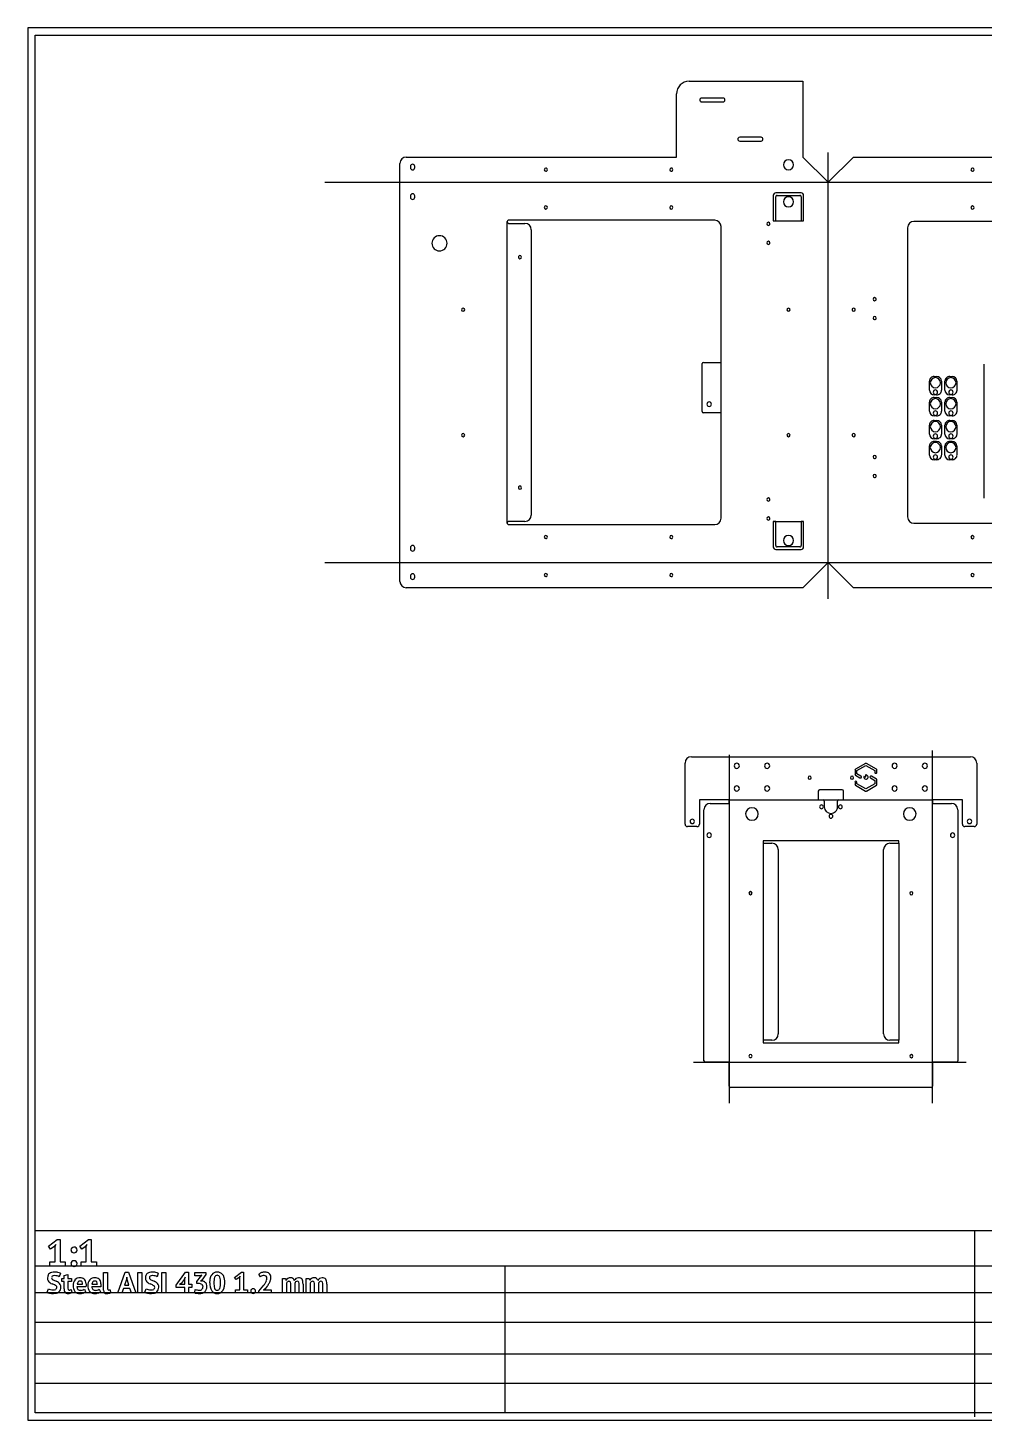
# Model space of a CAD drawing. Extents: x 2855 to 4424, y 0 to 1103.
# Drawn here: x 2855 to 3612, y 0 to 1103 of the extents above; entities that cross this region are included whole.
import ezdxf

# ---------------------------------------------------------------- set-up
doc = ezdxf.new("R2010")
doc.units = 0
doc.header["$MEASUREMENT"] = 0
doc.layers.add('LAYER_1', color=18, linetype='CONTINUOUS')
doc.layers.add('PREDEFINITO', color=18, linetype='CONTINUOUS')

msp = doc.modelspace()

# ---------------------------------------------------------------- linework, layer by layer
at = {"layer": 'LAYER_1'}
for p, q in [((3378.4, 1060.2), (3468.4, 1060.2)), ((3468.4, 1060.2), (3468.4, 1000.2)), ((3368.4, 1000.2), (3368.4, 1050.2)), ((3405.2, 1046.9), (3388.3, 1046.9)), ((3388.3, 1043.9), (3405.2, 1043.9)), ((3435.3, 1015.9), (3418.4, 1015.9)), ((3418.4, 1012.9), (3435.3, 1012.9)), ((3488.4, 650.4), (3488.4, 1003.7)), ((3149.4, 664.1), (3149.4, 995.2)), ((3154.4, 1000.2), (3368.4, 1000.2)), ((3157.7, 992.8), (3157.7, 991.8)), ((3161.2, 991.8), (3161.2, 992.8)), ((3468.4, 1000.2), (3488.4, 980.2)), ((3488.4, 980.2), (3508.4, 1000.2)), ((3508.4, 1000.2), (3783.4, 1000.2)), ((3089.9, 980.2), (4170.3, 980.2)), ((3467, 971.8), (3447, 971.8)), ((3157.7, 969.4), (3157.7, 968.4)), ((3161.2, 968.4), (3161.2, 969.4)), ((3445, 969.8), (3445, 949.8)), ((3447, 949.8), (3447, 968.8)), ((3448, 969.8), (3466, 969.8)), ((3467, 968.8), (3467, 949.8)), ((3469, 949.8), (3469, 969.8)), ((3234.4, 709.9), (3234.4, 949.3)), ((3234.4, 949.2), (3234.4, 948.7)), ((3398.7, 950.2), (3235.4, 950.2)), ((3445, 949.8), (3447, 949.8)), ((3445.9, 949.8), (3468.1, 949.8)), ((3467, 949.8), (3469, 949.8)), ((3748.4, 949.2), (3556.3, 949.2)), ((3235.4, 947.7), (3248.4, 947.7)), ((3253.4, 942.7), (3253.4, 716.7)), ((3403.7, 837.6), (3403.7, 945.2)), ((3551.3, 944.2), (3551.3, 715.2)), ((3388.7, 798.6), (3388.7, 836.6)), ((3389.7, 837.6), (3403.7, 837.6)), ((3403.7, 797.6), (3403.7, 837.6)), ((3611.9, 730.1), (3611.9, 836.1)), ((3568.6, 815.6), (3568.6, 822.7)), ((3572.4, 826.4), (3574.3, 826.4)), ((3578.1, 822.7), (3578.1, 815.6)), ((3580.9, 815.6), (3580.9, 822.7)), ((3584.7, 826.4), (3586.6, 826.4)), ((3590.4, 822.7), (3590.4, 815.6)), ((3568.6, 799), (3568.6, 806.1)), ((3574.3, 811.9), (3572.4, 811.9)), ((3572.4, 809.9), (3574.3, 809.9)), ((3578.1, 806.2), (3578.1, 799.1)), ((3580.9, 799), (3580.9, 806.1)), ((3586.6, 811.9), (3584.7, 811.9)), ((3584.7, 809.9), (3586.6, 809.9)), ((3590.4, 806.2), (3590.4, 799.1)), ((3403.7, 797.6), (3389.7, 797.6)), ((3403.7, 714.2), (3403.7, 797.6)), ((3574.3, 795.3), (3572.4, 795.3)), ((3586.6, 795.3), (3584.7, 795.3)), ((3568.6, 780.8), (3568.6, 787.9)), ((3572.4, 791.6), (3574.3, 791.6)), ((3578.1, 787.9), (3578.1, 780.8)), ((3580.9, 780.8), (3580.9, 787.9)), ((3584.7, 791.6), (3586.6, 791.6)), ((3590.4, 787.9), (3590.4, 780.8)), ((3574.3, 777.1), (3572.4, 777.1)), ((3572.4, 775.1), (3574.3, 775.1)), ((3586.6, 777.1), (3584.7, 777.1)), ((3584.7, 775.1), (3586.6, 775.1)), ((3568.6, 764.2), (3568.6, 771.4)), ((3578.1, 771.4), (3578.1, 764.3)), ((3580.9, 764.2), (3580.9, 771.4)), ((3590.4, 771.4), (3590.4, 764.3)), ((3574.3, 760.5), (3572.4, 760.5)), ((3586.6, 760.5), (3584.7, 760.5)), ((3234.4, 710.7), (3234.4, 710.2)), ((3248.4, 711.7), (3235.4, 711.7)), ((3235.4, 709.2), (3398.7, 709.2)), ((3445, 711.5), (3445, 691.5)), ((3447, 711.5), (3445, 711.5)), ((3445.9, 711.5), (3467.9, 711.5)), ((3447, 692.5), (3447, 711.5)), ((3467, 711.5), (3467, 692.5)), ((3469, 711.5), (3467, 711.5)), ((3469, 691.5), (3469, 711.5)), ((3556.3, 710.2), (3748.4, 710.2)), ((3157.7, 690.9), (3157.7, 689.9)), ((3161.2, 689.9), (3161.2, 690.9)), ((3447, 689.5), (3467, 689.5)), ((3466, 691.5), (3448, 691.5)), ((3089.9, 679.1), (4170.3, 679.1)), ((3488.4, 679.1), (3468.4, 659.1)), ((3508.4, 659.1), (3488.4, 679.1)), ((3157.7, 668.5), (3157.7, 667.5)), ((3161.2, 667.5), (3161.2, 668.5)), ((3468.4, 659.1), (3154.4, 659.1)), ((3682, 659.1), (3508.4, 659.1)), ((3571, 251), (3571, 530.2)), ((3375.1, 472), (3375.1, 520.3)), ((3380.1, 525.3), (3601, 525.3)), ((3410.1, 526.9), (3410.1, 251)), ((3517.9, 520.1), (3510, 515.6)), ((3511.2, 514.4), (3518.3, 518.5)), ((3518.3, 518.5), (3525.4, 514.4)), ((3526.6, 515.6), (3518.7, 520.1)), ((3606, 520.3), (3606, 472)), ((3509.7, 514.9), (3509.7, 511.3)), ((3510, 510.7), (3513.6, 508.6)), ((3511.2, 511.8), (3511.2, 514.4)), ((3514.4, 510), (3511.2, 511.8)), ((3517.9, 510.6), (3518.1, 510.4)), ((3522, 508.5), (3525.4, 506.5)), ((3526.6, 507.7), (3522.7, 509.9)), ((3525.4, 514.4), (3525.4, 513)), ((3527, 513), (3527, 514.9)), ((3480.6, 498.1), (3480.6, 491.1)), ((3499.6, 499.1), (3481.6, 499.1)), ((3500.6, 491.1), (3500.6, 498.1)), ((3509.7, 505.3), (3509.7, 503.4)), ((3510, 502.8), (3517.9, 498.2)), ((3511.2, 503.9), (3511.2, 505.3)), ((3518.3, 499.8), (3511.2, 503.9)), ((3525.4, 503.9), (3518.3, 499.8)), ((3518.7, 498.2), (3526.6, 502.8)), ((3525.4, 506.5), (3525.4, 503.9)), ((3527, 503.4), (3527, 507)), ((3386.5, 491.1), (3386.5, 472)), ((3410.1, 491.1), (3386.5, 491.1)), ((3395.1, 488.4), (3410.1, 488.4)), ((3410.1, 488.4), (3410.1, 491.1)), ((3410.1, 491.1), (3571, 491.1)), ((3480.6, 491.1), (3484.3, 491.1)), ((3485.3, 490.1), (3485.3, 485.7)), ((3495.8, 485.8), (3495.8, 490.1)), ((3496.8, 491.1), (3500.6, 491.1)), ((3571, 491.1), (3571, 488.4)), ((3594.7, 491.1), (3571, 491.1)), ((3571, 488.4), (3586, 488.4)), ((3594.7, 472), (3594.7, 491.1)), ((3390.1, 284.5), (3390.1, 483.4)), ((3591, 483.4), (3591, 284.5)), ((3384.5, 470), (3377.1, 470)), ((3604, 470), (3596.7, 470)), ((3436.9, 458.8), (3436.9, 456.8)), ((3544.3, 458.8), (3436.9, 458.8)), ((3436.9, 456.8), (3443.9, 456.8)), ((3436.9, 456.8), (3436.9, 300.8)), ((3537.3, 456.8), (3544.3, 456.8)), ((3544.3, 456.8), (3544.3, 458.8)), ((3544.3, 456.8), (3544.3, 300.8)), ((3448.9, 451.8), (3448.9, 305.8)), ((3532.3, 305.8), (3532.3, 451.8)), ((3436.9, 300.8), (3436.9, 298.8)), ((3443.9, 300.8), (3436.9, 300.8)), ((3436.9, 298.8), (3544.3, 298.8)), ((3544.3, 300.8), (3537.3, 300.8)), ((3544.3, 298.8), (3544.3, 300.8)), ((3381.9, 283.5), (3597.6, 283.5)), ((3410.1, 283.5), (3391.1, 283.5)), ((3410.1, 264.5), (3410.1, 283.5)), ((3571, 283.5), (3571, 264.5)), ((3590, 283.5), (3571, 283.5)), ((3570, 263.5), (3411.1, 263.5))]:
    msp.add_line(p, q, dxfattribs=at)
for centre, radius, start, end in [((3378.4, 1050.2), 10, 89.9996, 179.997), ((3388.3, 1045.4), 1.5, 90.0803, 269.9197), ((3405.2, 1045.4), 1.5, 0.0013, 89.9987), ((3405.2, 1045.4), 1.5, 270.0013, 359.9987), ((3418.4, 1014.4), 1.5, 90, 270), ((3435.3, 1014.4), 1.5, 359.9555, 89.9528), ((3435.3, 1014.4), 1.5, 270.0472, 0.0445), ((3154.4, 995.2), 5, 90.0013, 179.9987), ((3159.4, 992.8), 1.75, 0, 180), ((3457, 994.1), 4, 0, 180), ((3457, 994.1), 4, 180, 0), ((3159.4, 991.8), 1.75, 180, 0), ((3264.9, 990.2), 1.25, 90.0458, 270.0458), ((3264.9, 990.2), 1.25, 270.0458, 90.0458), ((3364.2, 990.2), 1.25, 90.0458, 270.0458), ((3364.2, 990.2), 1.25, 270.0458, 90.0458), ((3602.7, 990.2), 1.25, 90.0458, 270.0458), ((3602.7, 990.2), 1.25, 270.0458, 90.0458), ((3159.4, 969.4), 1.75, 0, 180), ((3447, 969.8), 2, 90.0013, 179.9987), ((3467, 969.8), 2, 0.0013, 89.9987), ((3159.4, 968.4), 1.75, 180, 0), ((3264.9, 960.3), 1.25, 90.0458, 270.0458), ((3264.9, 960.3), 1.25, 270.0458, 90.0458), ((3364.2, 960.3), 1.25, 90.0458, 270.0458), ((3364.2, 960.3), 1.25, 270.0458, 90.0458), ((3448, 968.8), 1, 89.7501, 180.2556), ((3457, 964.8), 4, 0, 180), ((3457, 964.8), 4, 180, 0), ((3466, 968.8), 1, 0, 90.2515), ((3602.7, 960.2), 1.25, 90.0458, 270.0458), ((3602.7, 960.2), 1.25, 270.0458, 90.0458), ((3235.4, 949.2), 1, 89.7639, 179.9959), ((3235.4, 948.7), 1, 179.7485, 270), ((3398.7, 945.2), 5, 0.0013, 89.9987), ((3441.1, 947.3), 1.25, 0, 179.9083), ((3556.3, 944.2), 5, 90.0013, 179.9987), ((3180.7, 931.9), 6, 90, 270), ((3180.7, 931.9), 6, 270, 90), ((3248.4, 942.7), 5, 0.0013, 89.9987), ((3441.1, 947.3), 1.25, 179.9097, 269.907), ((3441.1, 947.3), 1.25, 269.9066, 0.0018), ((3441.1, 932.3), 1.25, 0, 179.9083), ((3441.1, 932.3), 1.25, 179.9097, 269.907), ((3441.1, 932.3), 1.25, 269.9066, 0.0018), ((3244.4, 920.9), 1.25, 0.0481, 180.0481), ((3244.4, 920.9), 1.25, 180.0481, 0.0481), ((3525.2, 887.7), 1.25, 0, 179.9083), ((3525.2, 887.7), 1.25, 179.9097, 269.907), ((3525.2, 887.7), 1.25, 269.9066, 0.0018), ((3199.4, 879.3), 1.25, 0.0458, 180.0458), ((3199.4, 879.3), 1.25, 180.0458, 0.0458), ((3457, 879.3), 1.25, 0.0458, 180.0458), ((3457, 879.3), 1.25, 180.0458, 0.0458), ((3508.6, 879.3), 1.25, 0.0458, 180.0458), ((3508.6, 879.3), 1.25, 180.0458, 0.0458), ((3525.2, 872.7), 1.25, 0, 179.9083), ((3525.2, 872.7), 1.25, 179.9097, 269.907), ((3525.2, 872.7), 1.25, 269.9066, 0.0018), ((3389.7, 836.6), 1, 90.0013, 179.9987), ((3572.3, 822.7), 3.75, 88.445, 179.4187), ((3573.3, 821.5), 4.03, 90, 270), ((3573.3, 821.5), 4.03, 270, 90), ((3574.3, 822.7), 3.77, 1.2456, 91.0277), ((3584.6, 822.7), 3.75, 88.445, 179.4187), ((3585.6, 821.5), 4.03, 90, 270), ((3585.6, 821.5), 4.03, 270, 90), ((3586.6, 822.7), 3.77, 1.2456, 91.0277), ((3394.2, 804.5), 1.75, 90, 270), ((3394.2, 804.5), 1.75, 270, 90), ((3572.3, 815.7), 3.77, 181.2456, 271.0277), ((3572.3, 806.1), 3.75, 88.4442, 179.418), ((3573.3, 804.9), 4.03, 90, 270), ((3573.3, 814), 1.75, 90, 270), ((3573.3, 814), 1.75, 270, 90), ((3573.3, 804.9), 4.03, 270, 90), ((3574.4, 815.7), 3.75, 268.445, 359.4187), ((3574.3, 806.1), 3.77, 1.2456, 91.0277), ((3584.6, 815.7), 3.77, 181.2464, 271.0284), ((3584.6, 806.1), 3.75, 88.4442, 179.418), ((3585.6, 804.9), 4.03, 90, 270), ((3585.6, 814), 1.75, 90, 270), ((3585.6, 814), 1.75, 270, 90), ((3585.6, 804.9), 4.03, 270, 90), ((3586.7, 815.7), 3.75, 268.445, 359.4187), ((3586.6, 806.1), 3.77, 1.2456, 91.0277), ((3389.7, 798.6), 1, 180.0013, 269.9987), ((3572.3, 799.1), 3.77, 181.2464, 271.0285), ((3573.3, 797.4), 1.75, 90, 270), ((3573.3, 797.4), 1.75, 270, 90), ((3574.4, 799.1), 3.75, 268.4442, 359.418), ((3584.6, 799.1), 3.77, 181.2471, 271.0292), ((3585.6, 797.4), 1.75, 90, 270), ((3585.6, 797.4), 1.75, 270, 90), ((3586.7, 799.1), 3.75, 268.4442, 359.418), ((3572.3, 787.9), 3.75, 88.4442, 179.418), ((3573.3, 786.7), 4.03, 90, 270), ((3573.3, 786.7), 4.03, 270, 90), ((3574.3, 787.9), 3.77, 1.2456, 91.0277), ((3584.6, 787.9), 3.75, 88.4442, 179.418), ((3585.6, 786.7), 4.03, 90, 270), ((3585.6, 786.7), 4.03, 270, 90), ((3586.6, 787.9), 3.77, 1.2456, 91.0277), ((3199.4, 780), 1.25, 0.0458, 180.0458), ((3199.4, 780), 1.25, 180.0458, 0.0458), ((3457, 780), 1.25, 0.0458, 180.0458), ((3457, 780), 1.25, 180.0458, 0.0458), ((3508.6, 780), 1.25, 0.0458, 180.0458), ((3508.6, 780), 1.25, 180.0458, 0.0458), ((3572.3, 780.9), 3.77, 181.2456, 271.0277), ((3572.3, 771.3), 3.75, 88.4442, 179.418), ((3573.3, 770.1), 4.03, 90, 270), ((3573.3, 779.2), 1.75, 90, 270), ((3573.3, 779.2), 1.75, 270, 90), ((3573.3, 770.1), 4.03, 270, 90), ((3574.4, 780.9), 3.75, 268.4442, 359.418), ((3574.3, 771.3), 3.77, 1.2456, 91.0277), ((3584.6, 780.9), 3.77, 181.2464, 271.0284), ((3584.6, 771.3), 3.75, 88.4442, 179.418), ((3585.6, 770.1), 4.03, 90, 270), ((3585.6, 779.2), 1.75, 90, 270), ((3585.6, 779.2), 1.75, 270, 90), ((3585.6, 770.1), 4.03, 270, 90), ((3586.7, 780.9), 3.75, 268.4442, 359.418), ((3586.6, 771.3), 3.77, 1.2456, 91.0277), ((3525.2, 762.7), 1.25, 0, 179.9083), ((3525.2, 762.7), 1.25, 179.9097, 269.907), ((3525.2, 762.7), 1.25, 269.9066, 0.0018), ((3572.3, 764.3), 3.77, 181.2456, 271.0277), ((3573.3, 762.6), 1.75, 90, 270), ((3573.3, 762.6), 1.75, 270, 90), ((3574.4, 764.3), 3.75, 268.4442, 359.418), ((3584.6, 764.3), 3.77, 181.2464, 271.0284), ((3585.6, 762.6), 1.75, 90, 270), ((3585.6, 762.6), 1.75, 270, 90), ((3586.7, 764.3), 3.75, 268.4442, 359.418), ((3244.4, 738.4), 1.25, 0.0481, 180.0481), ((3525.2, 747.7), 1.25, 0, 179.9083), ((3525.2, 747.7), 1.25, 179.9097, 269.907), ((3525.2, 747.7), 1.25, 269.9066, 0.0018), ((3244.4, 738.4), 1.25, 180.0481, 0.0481), ((3441.1, 729), 1.25, 0, 179.9083), ((3441.1, 729), 1.25, 179.9097, 269.907), ((3441.1, 729), 1.25, 269.9066, 0.0018), ((3248.4, 716.7), 5, 270.0013, 359.9987), ((3235.4, 710.7), 1, 90, 180.2515), ((3235.4, 710.2), 1, 180.0044, 270.2364), ((3398.7, 714.2), 5, 270.0013, 359.9987), ((3441.1, 714), 1.25, 0, 179.9083), ((3441.1, 714), 1.25, 179.9097, 269.907), ((3441.1, 714), 1.25, 269.9066, 0.0018), ((3556.3, 715.2), 5, 180.0013, 269.9987), ((3264.9, 699.3), 1.25, 90.0458, 270.0458), ((3264.9, 699.3), 1.25, 270.0458, 90.0458), ((3364.2, 699.3), 1.25, 90.0458, 270.0458), ((3364.2, 699.3), 1.25, 270.0458, 90.0458), ((3457, 696.6), 4, 0, 180), ((3457, 696.6), 4, 180, 0), ((3602.7, 699.2), 1.25, 90.0458, 270.0458), ((3602.7, 699.2), 1.25, 270.0458, 90.0458), ((3159.4, 690.9), 1.75, 0, 180), ((3159.4, 689.9), 1.75, 180, 0), ((3447, 691.5), 2, 180.0013, 269.9987), ((3448, 692.5), 1, 179.7444, 270.2499), ((3466, 692.5), 1, 269.7485, 360), ((3467, 691.5), 2, 270.0013, 359.9987), ((3154.4, 664.1), 5, 180.0013, 269.9987), ((3159.4, 668.5), 1.75, 0, 180), ((3159.4, 667.5), 1.75, 180, 0), ((3264.9, 669.2), 1.25, 90.0458, 270.0458), ((3264.9, 669.2), 1.25, 270.0458, 90.0458), ((3364.2, 669.2), 1.25, 90.0458, 270.0458), ((3364.2, 669.2), 1.25, 270.0458, 90.0458), ((3602.7, 669.2), 1.25, 90.0458, 270.0458), ((3602.7, 669.2), 1.25, 270.0458, 90.0458), ((3380.1, 520.3), 5, 90.0013, 179.9987), ((3416.1, 518.2), 2.05, 90, 270), ((3416.1, 518.2), 2.05, 270, 90), ((3440.1, 518.2), 2.05, 90, 270), ((3440.1, 518.2), 2.05, 270, 90), ((3518.3, 519.4), 0.785, 59.9411, 120.0589), ((3541, 518.2), 2.05, 90, 270), ((3541, 518.2), 2.05, 270, 90), ((3565, 518.2), 2.05, 90, 270), ((3565, 518.2), 2.05, 270, 90), ((3601, 520.3), 5, 0.0013, 89.9987), ((3473.8, 508.7), 1.25, 89.9542, 269.9542), ((3473.8, 508.7), 1.25, 269.9542, 89.9542), ((3507.3, 508.7), 1.25, 89.9542, 269.9542), ((3507.3, 508.7), 1.25, 269.9542, 89.9542), ((3510.4, 514.9), 0.786, 120.0132, 180.0454), ((3510.4, 511.3), 0.787, 179.9687, 239.9582), ((3514, 509.3), 0.781, 239.8437, 270.012), ((3514, 509.3), 0.787, 269.9512, 60.005), ((3518.3, 509.2), 1.68, 159.7409, 270.0351), ((3516.8, 509.7), 0.104, 17.4406, 164.7881), ((3517.6, 509.9), 0.727, 190.8705, 269.66), ((3517.6, 509.9), 0.713, 269.9541, 52.6826), ((3517.9, 510.7), 0.104, 100.0752, 232.6373), ((3518.3, 509.1), 1.78, 69.4985, 102.702), ((3518.3, 509.2), 1.68, 269.9934, 68.6691), ((3522.3, 509.2), 0.787, 149.9858, 240.0223), ((3522.3, 509.2), 0.787, 59.9571, 150.0131), ((3526.2, 513), 0.787, 179.9611, 270.0171), ((3526.2, 513), 0.787, 269.9513, 0.0269), ((3526.2, 514.9), 0.787, 0.0094, 60.0203), ((3526.2, 507), 0.786, 359.9881, 60.0417), ((3416.1, 500.2), 2.05, 90, 270), ((3416.1, 500.2), 2.05, 270, 90), ((3440.1, 500.2), 2.05, 90, 270), ((3440.1, 500.2), 2.05, 270, 90), ((3481.6, 498.1), 1, 90.0013, 179.9987), ((3499.6, 498.1), 1, 0.0013, 89.9987), ((3510.4, 505.3), 0.787, 90.0257, 180.0035), ((3510.4, 503.4), 0.787, 179.9974, 239.9441), ((3510.4, 505.3), 0.787, 359.9868, 89.9841), ((3518.3, 498.9), 0.78, 239.8587, 270.1172), ((3518.3, 498.9), 0.781, 269.8941, 300.13), ((3526.2, 503.4), 0.786, 299.9583, 0.0119), ((3541, 500.2), 2.05, 90, 270), ((3541, 500.2), 2.05, 270, 90), ((3565, 500.2), 2.05, 90, 270), ((3565, 500.2), 2.05, 270, 90), ((3395.1, 483.4), 5, 90.0013, 179.9987), ((3483.1, 485.7), 1.5, 45, 225), ((3483.1, 485.7), 1.5, 225, 45), ((3484.3, 490.1), 1, 0.0013, 89.9987), ((3490.6, 485.7), 5.25, 180.0019, 269.9992), ((3490.6, 485.7), 5.25, 270.0032, 0.2157), ((3496.8, 490.1), 1, 90.0013, 179.9987), ((3498.1, 485.7), 1.5, 45, 225), ((3498.1, 485.7), 1.5, 225, 45), ((3586, 483.4), 5, 0.0013, 89.9987), ((3380.8, 474.1), 1.75, 0, 180), ((3380.8, 474.1), 1.75, 180, 0), ((3428.1, 480), 5, 0, 180), ((3428.1, 480), 5, 180, 0), ((3490.6, 478.2), 1.5, 45, 225), ((3490.6, 478.2), 1.5, 225, 45), ((3553, 480), 5, 0, 180), ((3553, 480), 5, 180, 0), ((3600.3, 474.1), 1.75, 0, 180), ((3600.3, 474.1), 1.75, 180, 0), ((3377.1, 472), 2, 180.0013, 269.9987), ((3384.5, 472), 2, 270.0013, 359.9987), ((3394.2, 463.2), 1.75, 0, 180), ((3394.2, 463.2), 1.75, 180, 0), ((3586.9, 463.2), 1.75, 0, 180), ((3586.9, 463.2), 1.75, 180, 0), ((3596.7, 472), 2, 180.0013, 269.9987), ((3604, 472), 2, 270.0013, 359.9987), ((3443.9, 451.8), 5, 0.0013, 89.9987), ((3537.3, 451.8), 5, 90.0013, 179.9987), ((3426.9, 417.3), 1.25, 0.1329, 180.1329), ((3426.9, 417.3), 1.25, 180.1329, 0.1329), ((3554.3, 417.2), 1.25, 0.1329, 180.1329), ((3554.3, 417.2), 1.25, 180.1329, 0.1329), ((3443.9, 305.8), 5, 270.0013, 359.9987), ((3537.3, 305.8), 5, 180.0013, 269.9987), ((3426.9, 288.3), 1.25, 0.1306, 180.1306), ((3426.9, 288.3), 1.25, 180.1306, 0.1306), ((3554.3, 288.2), 1.25, 0.1329, 180.1329), ((3554.3, 288.2), 1.25, 180.1329, 0.1329), ((3391.1, 284.5), 1, 180.0013, 269.9987), ((3590, 284.5), 1, 270.0013, 359.9987), ((3411.1, 264.5), 1, 180.0013, 269.9987), ((3570, 264.5), 1, 270.0013, 359.9987)]:
    msp.add_arc(centre, radius, start, end, dxfattribs=at)
at = {"layer": 'PREDEFINITO', "color": 18}
for p, q in [((4418.3, 149.9), (2860.6, 149.9)), ((3604.2, 149.9), (3604.2, 2.5))]:
    msp.add_line(p, q, dxfattribs=at)
at = {"layer": 'PREDEFINITO'}
for p, q in [((2871.2, 137.7), (2878.1, 143.1)), ((2872.8, 135.5), (2871.2, 137.7)), ((2875.5, 137.3), (2872.8, 135.5)), ((2876.9, 139), (2875.5, 137.3)), ((2876.4, 137), (2876.9, 139)), ((2876.4, 125.3), (2876.4, 137)), ((2878.1, 143.1), (2880.3, 143.1)), ((2880.3, 143.1), (2880.3, 125.3)), ((2895.9, 137.7), (2902.8, 143.1)), ((2897.5, 135.5), (2895.9, 137.7)), ((2900.2, 137.3), (2897.5, 135.5)), ((2901.6, 139), (2900.2, 137.3)), ((2901.1, 137), (2901.6, 139)), ((2901.1, 125.3), (2901.1, 137)), ((2902.8, 143.1), (2905, 143.1)), ((2905, 143.1), (2905, 125.3)), ((2872.3, 125.3), (2876.4, 125.3)), ((2872.3, 122), (2872.3, 125.3)), ((2884.4, 122), (2872.3, 122)), ((2880.3, 125.3), (2884.4, 125.3)), ((2884.4, 125.3), (2884.4, 122)), ((2897, 125.3), (2901.1, 125.3)), ((2897, 122), (2897, 125.3)), ((2909.1, 122), (2897, 122)), ((2905, 125.3), (2909.1, 125.3)), ((2909.1, 125.3), (2909.1, 122)), ((2875.5, 110.8), (2877.3, 110)), ((2880.7, 116.3), (2879.6, 113.6)), ((2881.8, 112.3), (2883.5, 112.3)), ((2881.8, 109.7), (2881.8, 112.3)), ((2883.5, 114.5), (2886.5, 115.4)), ((2883.5, 112.3), (2883.5, 114.5)), ((2886.5, 115.4), (2886.5, 112.3)), ((2886.5, 112.3), (2889.4, 112.3)), ((2889.4, 112.3), (2889.4, 109.7)), ((2914.8, 103), (2914.8, 117)), ((2914.8, 117), (2917.9, 117)), ((2917.9, 117), (2917.9, 104.6)), ((2926.1, 100.7), (2932, 117.2)), ((2932.6, 110.5), (2931.4, 106.9)), ((2932, 117.2), (2934.4, 117.2)), ((2933.1, 113.1), (2932.6, 110.5)), ((2933.2, 113.1), (2933.1, 113.1)), ((2933.7, 110.5), (2933.2, 113.1)), ((2934.8, 106.9), (2933.7, 110.5)), ((2934.4, 117.2), (2940.2, 100.7)), ((2942, 117), (2945.2, 117)), ((2942, 100.7), (2942, 117)), ((2945.2, 117), (2945.2, 100.7)), ((2953, 110.8), (2954.8, 110)), ((2958.1, 116.3), (2957.1, 113.6)), ((2961, 117), (2964.2, 117)), ((2961, 100.7), (2961, 117)), ((2964.2, 117), (2964.2, 100.7)), ((2972.2, 106.9), (2979.6, 117.2)), ((2978.6, 111.5), (2976.1, 108.3)), ((2979.3, 113.2), (2978.6, 111.5)), ((2979.2, 111.2), (2979.4, 113.2)), ((2979.2, 107.6), (2979.2, 111.2)), ((2979.4, 113.2), (2979.3, 113.2)), ((2979.6, 117.2), (2982.1, 117.2)), ((2982.1, 117.2), (2982.1, 107.6)), ((2987, 114.4), (2987, 117)), ((2987, 117), (2995.8, 117)), ((2990.9, 114.4), (2987, 114.4)), ((2988.5, 109.7), (2991.4, 113.6)), ((2992.7, 114.7), (2990.9, 114.4)), ((2991.4, 113.6), (2992.7, 114.7)), ((2992.5, 110.9), (2991.5, 110.3)), ((2991.5, 110.3), (2991.5, 110.2)), ((2991.5, 110.2), (2992.5, 110.3)), ((2995.8, 115.4), (2992.5, 110.9)), ((2995.8, 117), (2995.8, 115.4)), ((3018.4, 113), (3023.9, 117.3)), ((3019.7, 111.3), (3018.4, 113)), ((3021.8, 112.7), (3019.7, 111.3)), ((3022.9, 114), (3021.8, 112.7)), ((3022.6, 112.5), (3022.9, 114)), ((3022.6, 103.3), (3022.6, 112.5)), ((3023.9, 117.3), (3025.6, 117.3)), ((3025.6, 117.3), (3025.6, 103.3)), ((3039, 113.4), (3037.8, 115.6)), ((3056.5, 100.7), (3056.5, 112.3)), ((3056.5, 112.3), (3058.9, 112.3)), ((3058.9, 112.3), (3059.2, 110.8)), ((3059.2, 110.8), (3059.3, 110.8)), ((3075.2, 100.7), (3075.2, 112.3)), ((3075.2, 112.3), (3077.6, 112.3)), ((3077.6, 112.3), (3078, 110.8)), ((3078, 110.8), (3078, 110.8)), ((2870.1, 101.3), (2871.1, 104.1)), ((2871.1, 104.1), (2871.7, 103.8)), ((2871.7, 103.8), (2872.7, 103.5)), ((2872.7, 103.5), (2873.7, 103.2)), ((2873.7, 103.2), (2874.9, 103.1)), ((2875.9, 107.1), (2874.1, 107.9)), ((2883.5, 109.7), (2881.8, 109.7)), ((2883.5, 103.9), (2883.5, 109.7)), ((2889.4, 109.7), (2886.5, 109.7)), ((2886.5, 109.7), (2886.5, 105.3)), ((2888.5, 103.1), (2889.2, 103.4)), ((2889.2, 103.4), (2889.7, 101)), ((2900.7, 105.7), (2893.7, 105.7)), ((2893.8, 107.6), (2898.1, 107.6)), ((2899.6, 103.7), (2900.6, 101.7)), ((2900.9, 106.9), (2900.7, 105.7)), ((2900.9, 108), (2900.9, 106.9)), ((2912.5, 105.7), (2905.5, 105.7)), ((2905.6, 107.6), (2909.9, 107.6)), ((2911.3, 103.7), (2912.3, 101.7)), ((2912.6, 106.9), (2912.5, 105.7)), ((2912.7, 108), (2912.6, 106.9)), ((2918.7, 103), (2919.3, 103.1)), ((2919.3, 103.1), (2919.9, 103.3)), ((2919.9, 103.3), (2920.2, 100.9)), ((2929.3, 100.7), (2926.1, 100.7)), ((2930.5, 104.3), (2929.3, 100.7)), ((2935.5, 104.3), (2930.5, 104.3)), ((2931.4, 106.9), (2934.8, 106.9)), ((2936.8, 100.7), (2935.5, 104.3)), ((2940.2, 100.7), (2936.8, 100.7)), ((2945.2, 100.7), (2942, 100.7)), ((2947.5, 101.3), (2948.6, 104.1)), ((2948.6, 104.1), (2949.2, 103.8)), ((2949.2, 103.8), (2950.1, 103.5)), ((2950.1, 103.5), (2951.2, 103.2)), ((2951.2, 103.2), (2952.4, 103.1)), ((2953.4, 107.1), (2951.6, 107.9)), ((2964.2, 100.7), (2961, 100.7)), ((2972.2, 105), (2972.2, 106.9)), ((2979.2, 105), (2972.2, 105)), ((2976.1, 108.3), (2975, 107.4)), ((2975, 107.4), (2976.5, 107.6)), ((2976.5, 107.6), (2979.2, 107.6)), ((2979.2, 100.7), (2979.2, 105)), ((2982.1, 100.7), (2979.2, 100.7)), ((2982.1, 107.6), (2984.6, 107.6)), ((2984.6, 105), (2982.1, 105)), ((2982.1, 105), (2982.1, 100.7)), ((2984.6, 107.6), (2984.6, 105)), ((2986.8, 101), (2987.6, 103.6)), ((2988.5, 108.1), (2988.5, 109.7)), ((2990.2, 108.1), (2988.5, 108.1)), ((3019.3, 103.3), (3022.6, 103.3)), ((3019.3, 100.7), (3019.3, 103.3)), ((3028.8, 100.7), (3019.3, 100.7)), ((3025.6, 103.3), (3028.8, 103.3)), ((3028.8, 103.3), (3028.8, 100.7)), ((3037.6, 102.2), (3038.9, 103.6)), ((3037.6, 100.7), (3037.6, 102.2)), ((3047.5, 100.7), (3037.6, 100.7)), ((3038.9, 103.6), (3040.3, 105.2)), ((3040.3, 105.2), (3041.7, 107)), ((3042.6, 104), (3041.3, 103)), ((3041.3, 102.9), (3043, 103.3)), ((3041.3, 103), (3041.3, 102.9)), ((3044.2, 106), (3042.6, 104)), ((3043, 103.3), (3047.5, 103.3)), ((3047.5, 103.3), (3047.5, 100.7)), ((3059.6, 100.7), (3056.5, 100.7)), ((3059.6, 108.4), (3059.6, 100.7)), ((3063.1, 100.7), (3063.1, 107)), ((3066.1, 100.7), (3063.1, 100.7)), ((3066.1, 108.3), (3066.1, 100.7)), ((3069.7, 100.7), (3069.7, 107.2)), ((3072.7, 100.7), (3069.7, 100.7)), ((3072.7, 107.7), (3072.7, 100.7)), ((3078.3, 100.7), (3075.2, 100.7)), ((3078.3, 108.4), (3078.3, 100.7)), ((3081.8, 100.7), (3081.8, 107)), ((3084.9, 100.7), (3081.8, 100.7)), ((3084.9, 108.3), (3084.9, 100.7)), ((3088.4, 100.7), (3088.4, 107.2)), ((3091.5, 100.7), (3088.4, 100.7)), ((3091.5, 107.7), (3091.5, 100.7))]:
    msp.add_line(p, q, dxfattribs=at)
at = {"layer": 'PREDEFINITO', "color": 251}
for p, q in [((4418.3, 122), (2860.6, 122)), ((3232.4, 122), (3232.4, 5.7)), ((4418.3, 100.7), (2860.6, 100.7)), ((4418.3, 77.4), (2860.6, 77.4)), ((4418.3, 52.2), (2860.6, 52.2)), ((3929.9, 29), (2860.6, 29))]:
    msp.add_line(p, q, dxfattribs=at)
at = {"layer": 'PREDEFINITO', "color": 18}
for points in [[(4424.1, 1102.5), (2854.8, 1102.5), (2854.8, 0), (4424.1, 0), (4424.1, 1102.5)], [(4418.3, 5.7), (2860.6, 5.7), (2860.6, 1096.8), (4418.3, 1096.8), (4418.3, 5.7)]]:
    msp.add_lwpolyline(points, dxfattribs=at)
at = {"layer": 'PREDEFINITO'}
for points in [[(2999, 108.8), (2999, 109.3), (2999, 109.9), (2999.1, 110.3), (2999.1, 110.8), (2999.2, 111.3), (2999.2, 111.7), (2999.3, 112.1), (2999.3, 112.3), (2999.4, 112.5), (2999.4, 112.7), (2999.5, 112.9), (2999.5, 113.1), (2999.6, 113.3), (2999.7, 113.5), (2999.7, 113.7), (2999.8, 113.8), (2999.8, 114), (2999.9, 114.2), (3000, 114.3), (3000.1, 114.5), (3000.1, 114.6), (3000.2, 114.8), (3000.3, 114.9), (3000.4, 115.1), (3000.5, 115.2)], [(3009.1, 115.2), (3009.1, 115.1), (3009.2, 114.9), (3009.3, 114.8), (3009.4, 114.7), (3009.5, 114.5), (3009.5, 114.4), (3009.6, 114.2), (3009.7, 114), (3009.7, 113.9), (3009.8, 113.7), (3009.8, 113.5), (3009.9, 113.3), (3010, 113.2), (3010, 113), (3010.1, 112.8), (3010.1, 112.6), (3010.2, 112.2), (3010.2, 111.7), (3010.3, 111.3), (3010.4, 110.8), (3010.4, 110.4), (3010.4, 109.9), (3010.4, 109.3), (3010.4, 108.8)], [(3010.4, 108.8), (3010.4, 108.3), (3010.4, 107.8), (3010.4, 107.3), (3010.3, 106.8), (3010.3, 106.3), (3010.2, 105.9), (3010.2, 105.5), (3010.1, 105.3), (3010.1, 105.1), (3010, 104.9), (3010, 104.7), (3009.9, 104.5), (3009.9, 104.3), (3009.8, 104.1), (3009.7, 103.9), (3009.7, 103.8), (3009.6, 103.6), (3009.5, 103.4), (3009.5, 103.3), (3009.4, 103.1), (3009.3, 103), (3009.2, 102.8), (3009.1, 102.7), (3009, 102.5), (3009, 102.4)]]:
    msp.add_lwpolyline(points, dxfattribs=at)
for centre, radius, start, end in [((2891.1, 134.8), 2.11, 133.7106, 182.7716), ((2891.2, 134.6), 2.16, 177.4161, 225.7643), ((2891.3, 134.5), 2.42, 87.3291, 131.3832), ((2891.3, 134.9), 2.39, 227.8194, 272.6354), ((2891.5, 134.5), 2.51, 49.3373, 93.1825), ((2891.5, 135), 2.48, 266.8384, 311.4523), ((2891.7, 134.8), 2.11, 357.2283, 46.2893), ((2891.7, 134.6), 2.16, 314.2358, 2.5839), ((2891.1, 124.1), 2.11, 133.7106, 182.7716), ((2891.2, 123.9), 2.16, 177.4161, 225.7643), ((2891.3, 123.8), 2.42, 87.3291, 131.3832), ((2891.3, 124.1), 2.39, 227.8194, 272.6354), ((2891.5, 123.7), 2.51, 49.3373, 93.1825), ((2891.5, 124.2), 2.48, 266.8384, 311.4523), ((2891.7, 124.1), 2.11, 357.2283, 46.2893), ((2891.7, 123.9), 2.16, 314.2358, 2.5839), ((2875.4, 112.7), 4.96, 156.9202, 181.3561), ((2874.6, 112.4), 4.24, 177.6843, 209.5082), ((2874.3, 113.1), 3.87, 128.4274, 155.9783), ((2875.3, 113), 5.11, 211.4561, 234.2197), ((2874.9, 112.3), 4.85, 104.8985, 127.9396), ((2875, 112.9), 1.38, 124.7015, 181.4863), ((2875, 112.8), 1.44, 179.2114, 231.6584), ((2875.8, 109), 8.31, 89.3415, 104.9259), ((2878.1, 116.6), 6.36, 230.9263, 245.4992), ((2875.7, 111.6), 2.86, 86.2998, 122.2928), ((2876, 103.5), 13.8, 79.0725, 90.2903), ((2876, 105.7), 8.72, 75.7334, 90.4328), ((2876.9, 108.7), 5.65, 60.4831, 77.2905), ((2877.4, 110.4), 6.72, 61.3478, 80.1424), ((2897.2, 107), 6.51, 140.5162, 184.3826), ((2895.9, 107.3), 5.41, 86.5464, 134.5656), ((2896.3, 106.3), 6.39, 74.4518, 90.1025), ((2896.9, 108.6), 4, 50.5166, 74.7241), ((2897, 108.8), 3.79, 22.1986, 49.4794), ((2908.9, 107), 6.51, 140.5162, 184.3826), ((2907.7, 107.3), 5.41, 86.5464, 134.5656), ((2908, 106.3), 6.39, 74.4518, 90.1025), ((2908.7, 108.6), 4, 50.5166, 74.7241), ((2908.8, 108.8), 3.79, 22.1986, 49.4794), ((2952.9, 112.7), 4.96, 156.9202, 181.3561), ((2952.1, 112.4), 4.24, 177.6843, 209.5082), ((2951.8, 113.1), 3.87, 128.4274, 155.9783), ((2952.8, 113), 5.11, 211.4561, 234.2197), ((2952.4, 112.3), 4.85, 104.8985, 127.9396), ((2952.5, 112.9), 1.38, 124.7015, 181.4863), ((2952.5, 112.8), 1.44, 179.2114, 231.6584), ((2953.3, 109), 8.31, 89.3415, 104.9259), ((2955.6, 116.6), 6.36, 230.9263, 245.4992), ((2953.2, 111.6), 2.86, 86.2998, 122.2928), ((2953.5, 103.5), 13.8, 79.0725, 90.2903), ((2953.5, 105.7), 8.72, 75.7334, 90.4328), ((2954.4, 108.7), 5.65, 60.4831, 77.2905), ((2954.9, 110.4), 6.72, 61.3478, 80.1424), ((2992.1, 105.1), 5.2, 67.6005, 85.2874), ((3004.5, 112.4), 4.87, 87.2239, 145.1772), ((3014, 109.4), 11.9, 161.2772, 182.8929), ((3004.7, 112.6), 2.08, 89.1644, 161.9556), ((3005.1, 112.4), 4.84, 34.8444, 94.2374), ((3004.7, 112.6), 2.12, 16.0716, 90.967), ((2995.2, 109.3), 12.2, 357.639, 18.2397), ((3042.6, 109.7), 7.67, 111.3079, 129.3407), ((3041.9, 110.2), 4.35, 111.1456, 131.6004), ((3042.4, 109.9), 7.4, 88.7646, 110.3291), ((3041.9, 110.5), 4.08, 90.5931, 112.6877), ((3042, 112.3), 2.23, 46.0976, 95.0825), ((3042.6, 111.4), 5.87, 72.267, 90.613), ((3033.1, 114.6), 11.4, 329.6947, 339.8277), ((3041.9, 112.5), 2.26, 357.8134, 40.9078), ((3039.2, 112.5), 4.93, 339.3368, 359.1644), ((3043.2, 113), 4.15, 49.2196, 72.3513), ((3033, 115.6), 14.7, 329.8806, 340.0954), ((3043.4, 113.4), 3.75, 23.0804, 48.4274), ((3042.6, 113.1), 4.61, 358.7676, 22.5467), ((3040.2, 113), 7.02, 339.7366, 359.6615), ((3063.6, 107.7), 5.34, 123.759, 144.106), ((3062.6, 109), 3.7, 87.5299, 122.0793), ((3062.9, 109.4), 3.32, 59.5647, 92.4173), ((3062.9, 109.8), 2.93, 17.0873, 54.5477), ((3069.4, 108.6), 4.22, 122.8665, 150.1651), ((3069, 109), 3.67, 88.2945, 121.4157), ((3069.2, 107.5), 5.18, 72.6713, 91.3086), ((3070.1, 110.3), 2.29, 36.6668, 71.6613), ((3068.7, 109.4), 3.91, 10.4257, 34.9118), ((3082.4, 107.7), 5.34, 123.759, 144.106), ((3081.4, 109), 3.7, 87.5299, 122.0793), ((3081.7, 109.4), 3.32, 59.5647, 92.4173), ((3081.6, 109.8), 2.93, 17.0873, 54.5477), ((3088.1, 108.6), 4.22, 122.8665, 150.1651), ((3087.7, 109), 3.67, 88.2945, 121.4157), ((3088, 107.5), 5.18, 72.6713, 91.3086), ((3088.8, 110.3), 2.29, 36.6668, 71.6613), ((3087.4, 109.4), 3.91, 10.4257, 34.9118), ((2874, 109.6), 9.16, 244.7004, 257.6039), ((2874.9, 113), 12.7, 256.8189, 270.8068), ((2877.6, 116.3), 9.12, 234.3187, 247.2428), ((2875.1, 107.2), 4.11, 266.6131, 297.9346), ((2875.2, 109.5), 9.14, 269.4328, 284.7959), ((2873.5, 101.6), 6.03, 50.8865, 66.2077), ((2876.2, 105), 1.58, 301.3988, 3.2353), ((2873.5, 101.2), 9.62, 54.3745, 66.6505), ((2876.3, 105.1), 1.49, 358.3645, 50.749), ((2876.2, 105.5), 5.08, 284.466, 308.3044), ((2876.1, 104.8), 5.15, 31.8315, 54.3081), ((2876.7, 104.9), 4.27, 309.0902, 335.9251), ((2877, 105.5), 4.04, 357.9317, 30.2318), ((2875.6, 105.2), 5.39, 336.915, 1.441), ((2887.5, 103.5), 3.99, 174.7909, 216.1492), ((2886.3, 103.3), 3.02, 226.2245, 274.8813), ((2891, 105), 4.51, 176.6884, 198.9996), ((2886.6, 107.1), 6.83, 269.9868, 284.3017), ((2887.6, 103.9), 0.894, 204.2781, 275.2748), ((2887.7, 105.9), 2.91, 268.9654, 284.5558), ((2886.5, 107.8), 7.46, 283.661, 295.5595), ((2897.8, 106.1), 7.12, 176.7404, 215.4268), ((2895.7, 105.2), 4.95, 221.4803, 274.9212), ((2897.1, 105.7), 3.39, 178.8578, 219.0001), ((2897.4, 107.4), 3.52, 143.8526, 176.8786), ((2896.1, 108.1), 2.06, 85.4632, 139.1183), ((2896.4, 105.7), 2.9, 227.7118, 275.3185), ((2896.2, 108.5), 8.19, 269.6372, 287.7993), ((2896.4, 108.5), 1.67, 36.4818, 94.4737), ((2896.8, 107.5), 4.71, 269.0887, 290.2963), ((2895.2, 108), 2.94, 351.6563, 30.4668), ((2896.8, 107.5), 4.73, 289.4962, 305.2359), ((2897, 106.3), 5.86, 286.417, 307.3768), ((2895.2, 108.1), 5.72, 358.2662, 21.5164), ((2909.5, 106.1), 7.12, 176.7404, 215.4268), ((2907.5, 105.2), 4.95, 221.4803, 274.9212), ((2908.9, 105.7), 3.39, 178.8578, 219.0001), ((2909.1, 107.4), 3.52, 143.8526, 176.8786), ((2907.9, 108.1), 2.06, 85.4632, 139.1183), ((2908.2, 105.7), 2.9, 227.7118, 275.3185), ((2907.9, 108.5), 8.19, 269.6372, 287.7993), ((2908.1, 108.5), 1.67, 36.4818, 94.4737), ((2908.6, 107.5), 4.71, 269.0887, 290.2963), ((2906.9, 108), 2.94, 351.6563, 30.4668), ((2908.6, 107.5), 4.73, 289.4962, 305.2359), ((2908.8, 106.3), 5.86, 286.417, 307.3768), ((2907, 108.1), 5.72, 358.2662, 21.5164), ((2917.4, 102.7), 2.63, 174.4461, 223.0094), ((2917.3, 103.2), 2.93, 231.7668, 273.9578), ((2917.5, 106.9), 6.55, 269.879, 283.7855), ((2920.5, 104.4), 2.62, 176.3295, 203.0962), ((2918.7, 103.7), 0.694, 207.2779, 273.3534), ((2917.9, 106), 5.66, 282.2928, 294.4099), ((2951.5, 109.6), 9.16, 244.7004, 257.6039), ((2952.4, 113), 12.7, 256.8189, 270.8068), ((2955.1, 116.3), 9.12, 234.3187, 247.2428), ((2952.6, 107.2), 4.11, 266.6131, 297.9346), ((2952.7, 109.5), 9.14, 269.4328, 284.7959), ((2951, 101.6), 6.03, 50.8865, 66.2077), ((2953.7, 105), 1.58, 301.3988, 3.2353), ((2951, 101.2), 9.62, 54.3745, 66.6505), ((2953.8, 105.1), 1.49, 358.3645, 50.749), ((2953.7, 105.5), 5.08, 284.466, 308.3044), ((2953.6, 104.8), 5.15, 31.8315, 54.3081), ((2954.2, 104.9), 4.27, 309.0902, 335.9251), ((2954.5, 105.5), 4.04, 357.9317, 30.2318), ((2953.1, 105.2), 5.39, 336.915, 1.441), ((2989.4, 106.5), 6.09, 244.2368, 261.7044), ((2990.5, 109.4), 6.52, 243.5675, 256.0597), ((2990.7, 112.8), 12.5, 260.0149, 269.8029), ((2990.5, 109.5), 6.61, 256.3708, 270.6297), ((2990.5, 104.1), 4, 57.1922, 94.5756), ((2990.7, 105.8), 2.94, 266.0129, 312.4685), ((2990.7, 108.1), 7.84, 269.5566, 286.6267), ((2991.2, 105.7), 2.33, 355.3286, 48.9092), ((2990.9, 105.5), 2.54, 314.7085, 1.0421), ((2991.5, 105.7), 5.25, 286.5234, 309.9102), ((2992.6, 106.5), 3.75, 43.7224, 67.6759), ((2991.8, 105.2), 4.7, 310.3303, 336.1908), ((2992.3, 106.2), 4.21, 20.3621, 43.1517), ((2990.8, 105.6), 5.77, 337.0762, 1.3938), ((2991.2, 105.8), 5.35, 358.9445, 20.1562), ((3010.9, 108.1), 11.9, 176.6439, 208.0787), ((3004.4, 105), 4.72, 212.0944, 273.7519), ((3014.3, 108.3), 12.2, 177.6167, 198.4172), ((3004.7, 105), 2.11, 195.617, 270.0567), ((3004.7, 105), 2.11, 269.4829, 340.7647), ((3004.9, 105.2), 4.9, 267.3216, 325.2114), ((2995.7, 108.2), 11.7, 340.6674, 3.1512), ((3032.9, 102.3), 1.66, 133.7106, 182.7716), ((3033, 102.1), 1.7, 177.4161, 225.7643), ((3033.1, 102.1), 1.91, 87.3291, 131.3832), ((3033.1, 102.3), 1.88, 227.8194, 272.6354), ((3033.3, 102), 1.98, 49.3373, 93.1825), ((3033.3, 102.4), 1.95, 266.8384, 311.4523), ((3033.4, 102.3), 1.66, 357.2283, 46.2893), ((3033.4, 102.1), 1.7, 314.2358, 2.5839), ((3025.6, 118.9), 20.1, 323.5925, 329.9591), ((3026.4, 119.3), 22.3, 323.075, 329.9915), ((3062.1, 107.5), 2.74, 132.4186, 160.4654), ((3061.5, 108.1), 1.82, 87.3898, 130.3547), ((3061.7, 108.8), 1.21, 25.7192, 97.0062), ((3056.9, 107.4), 6.2, 356.7218, 18.1469), ((3068.7, 107.6), 2.68, 134.8637, 165.1328), ((3068, 108.2), 1.78, 86.9608, 131.4679), ((3068.3, 108.8), 1.23, 25.4041, 97.8168), ((3064.1, 107.5), 5.64, 357.2786, 18.5664), ((3061, 107.9), 11.7, 358.9363, 10.8852), ((3080.9, 107.5), 2.74, 132.4186, 160.4654), ((3080.2, 108.1), 1.82, 87.3898, 130.3547), ((3080.4, 108.8), 1.21, 25.7192, 97.0062), ((3075.6, 107.4), 6.2, 356.7218, 18.1469), ((3087.5, 107.6), 2.68, 134.8637, 165.1328), ((3086.8, 108.2), 1.78, 86.9608, 131.4679), ((3087, 108.8), 1.23, 25.4041, 97.8168), ((3082.8, 107.5), 5.64, 357.2786, 18.5664), ((3079.8, 107.9), 11.7, 358.9363, 10.8852)]:
    msp.add_arc(centre, radius, start, end, dxfattribs=at)

doc.saveas('drawing.dxf')
